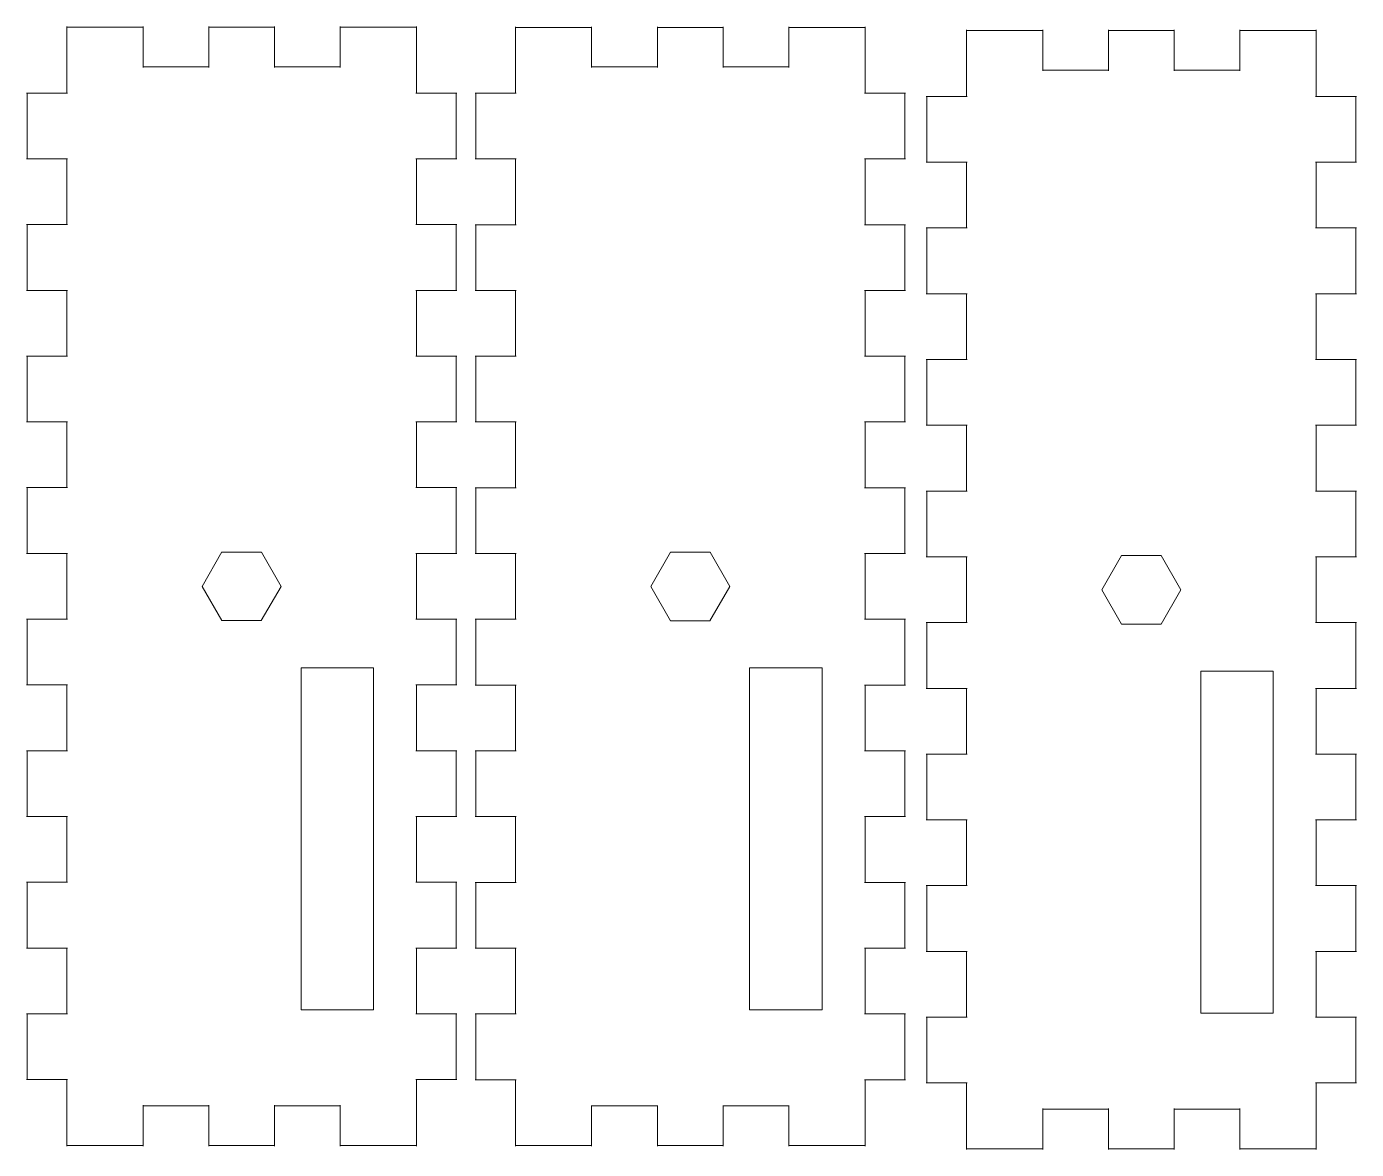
# Model space of a CAD drawing. Header units: centimetres. Extents: x -17.7 to 16.6, y -13.2 to 13.3.
# Drawn here: x 6.49 to 16.6, y 4.77 to 13.31 of the extents above; entities that cross this region are included whole.
import ezdxf

# ---------------------------------------------------------------- set-up
doc = ezdxf.new("R2010")
doc.units = ezdxf.units.CM
doc.header["$MEASUREMENT"] = 0
doc.layers.add('Layer 1', color=7, linetype='Continuous')

msp = doc.modelspace()

# ---------------------------------------------------------------- linework, layer by layer
at = {"layer": 'Layer 1', "lineweight": 9}
for points in [[(6.79657, 12.99958), (6.79657, 12.99958), (6.79657, 13.30958), (6.79657, 13.30958)], [(6.79657, 13.30458), (6.79657, 13.30458), (7.37657, 13.30458), (7.37657, 13.30458)], [(7.37657, 12.99958), (7.37657, 12.99958), (7.37657, 13.30958), (7.37657, 13.30958)], [(7.87657, 12.99958), (7.87657, 12.99958), (7.87657, 13.30958), (7.87657, 13.30958)], [(7.87657, 13.30458), (7.87657, 13.30458), (8.37657, 13.30458), (8.37657, 13.30458)], [(8.37657, 12.99958), (8.37657, 12.99958), (8.37657, 13.30958), (8.37657, 13.30958)], [(8.87657, 12.99958), (8.87657, 12.99958), (8.87657, 13.30958), (8.87657, 13.30958)], [(8.87657, 13.30458), (8.87657, 13.30458), (9.45657, 13.30458), (9.45657, 13.30458)], [(9.45657, 12.99958), (9.45657, 12.99958), (9.45657, 13.30958), (9.45657, 13.30958)], [(10.20722, 12.99874), (10.20722, 12.99874), (10.20722, 13.30874), (10.20722, 13.30874)], [(10.20722, 13.30374), (10.20722, 13.30374), (10.78722, 13.30374), (10.78722, 13.30374)], [(10.78722, 12.99874), (10.78722, 12.99874), (10.78722, 13.30874), (10.78722, 13.30874)], [(11.28722, 12.99874), (11.28722, 12.99874), (11.28722, 13.30874), (11.28722, 13.30874)], [(11.28722, 13.30374), (11.28722, 13.30374), (11.78722, 13.30374), (11.78722, 13.30374)], [(11.78722, 12.99874), (11.78722, 12.99874), (11.78722, 13.30874), (11.78722, 13.30874)], [(12.28722, 12.99874), (12.28722, 12.99874), (12.28722, 13.30874), (12.28722, 13.30874)], [(12.28722, 13.30374), (12.28722, 13.30374), (12.86722, 13.30374), (12.86722, 13.30374)], [(12.86722, 12.99874), (12.86722, 12.99874), (12.86722, 13.30874), (12.86722, 13.30874)], [(13.63616, 12.97374), (13.63616, 12.97374), (13.63616, 13.28374), (13.63616, 13.28374)], [(13.63616, 13.27874), (13.63616, 13.27874), (14.21616, 13.27874), (14.21616, 13.27874)], [(14.21616, 12.97374), (14.21616, 12.97374), (14.21616, 13.28374), (14.21616, 13.28374)], [(14.71616, 12.97374), (14.71616, 12.97374), (14.71616, 13.28374), (14.71616, 13.28374)], [(14.71616, 13.27874), (14.71616, 13.27874), (15.21616, 13.27874), (15.21616, 13.27874)], [(15.21616, 12.97374), (15.21616, 12.97374), (15.21616, 13.28374), (15.21616, 13.28374)], [(15.71616, 12.97374), (15.71616, 12.97374), (15.71616, 13.28374), (15.71616, 13.28374)], [(15.71616, 13.27874), (15.71616, 13.27874), (16.29616, 13.27874), (16.29616, 13.27874)], [(16.29616, 12.97374), (16.29616, 12.97374), (16.29616, 13.28374), (16.29616, 13.28374)], [(6.79657, 12.80458), (6.79657, 12.80458), (6.79657, 13.00458), (6.79657, 13.00458)], [(7.37657, 13.00458), (7.37657, 13.00458), (7.87657, 13.00458), (7.87657, 13.00458)], [(8.37657, 13.00458), (8.37657, 13.00458), (8.87657, 13.00458), (8.87657, 13.00458)], [(9.45657, 13.00458), (9.45657, 13.00458), (9.45657, 12.80458), (9.45657, 12.80458)], [(10.20722, 12.80374), (10.20722, 12.80374), (10.20722, 13.00374), (10.20722, 13.00374)], [(10.78722, 13.00374), (10.78722, 13.00374), (11.28722, 13.00374), (11.28722, 13.00374)], [(11.78722, 13.00374), (11.78722, 13.00374), (12.28722, 13.00374), (12.28722, 13.00374)], [(12.86722, 13.00374), (12.86722, 13.00374), (12.86722, 12.80374), (12.86722, 12.80374)], [(13.63616, 12.77874), (13.63616, 12.77874), (13.63616, 12.97874), (13.63616, 12.97874)], [(14.21616, 12.97874), (14.21616, 12.97874), (14.71616, 12.97874), (14.71616, 12.97874)], [(15.21616, 12.97874), (15.21616, 12.97874), (15.71616, 12.97874), (15.71616, 12.97874)], [(16.29616, 12.97874), (16.29616, 12.97874), (16.29616, 12.77874), (16.29616, 12.77874)], [(6.80157, 12.80458), (6.80157, 12.80458), (6.49157, 12.80458), (6.49157, 12.80458)], [(6.49657, 12.30458), (6.49657, 12.30458), (6.49657, 12.80458), (6.49657, 12.80458)], [(9.76157, 12.80458), (9.76157, 12.80458), (9.45157, 12.80458), (9.45157, 12.80458)], [(9.75657, 12.30458), (9.75657, 12.30458), (9.75657, 12.80458), (9.75657, 12.80458)], [(10.21222, 12.80374), (10.21222, 12.80374), (9.90222, 12.80374), (9.90222, 12.80374)], [(9.90722, 12.30374), (9.90722, 12.30374), (9.90722, 12.80374), (9.90722, 12.80374)], [(13.17222, 12.80374), (13.17222, 12.80374), (12.86222, 12.80374), (12.86222, 12.80374)], [(13.16722, 12.30374), (13.16722, 12.30374), (13.16722, 12.80374), (13.16722, 12.80374)], [(13.64116, 12.77874), (13.64116, 12.77874), (13.33116, 12.77874), (13.33116, 12.77874)], [(13.33616, 12.27874), (13.33616, 12.27874), (13.33616, 12.77874), (13.33616, 12.77874)], [(16.60116, 12.77874), (16.60116, 12.77874), (16.29116, 12.77874), (16.29116, 12.77874)], [(16.59616, 12.27874), (16.59616, 12.27874), (16.59616, 12.77874), (16.59616, 12.77874)], [(6.80157, 12.30458), (6.80157, 12.30458), (6.49157, 12.30458), (6.49157, 12.30458)], [(6.79657, 11.80458), (6.79657, 11.80458), (6.79657, 12.30458), (6.79657, 12.30458)], [(9.76157, 12.30458), (9.76157, 12.30458), (9.45157, 12.30458), (9.45157, 12.30458)], [(9.45657, 12.30458), (9.45657, 12.30458), (9.45657, 11.80458), (9.45657, 11.80458)], [(10.21222, 12.30374), (10.21222, 12.30374), (9.90222, 12.30374), (9.90222, 12.30374)], [(10.20722, 11.80374), (10.20722, 11.80374), (10.20722, 12.30374), (10.20722, 12.30374)], [(13.17222, 12.30374), (13.17222, 12.30374), (12.86222, 12.30374), (12.86222, 12.30374)], [(12.86722, 12.30374), (12.86722, 12.30374), (12.86722, 11.80374), (12.86722, 11.80374)], [(13.64116, 12.27874), (13.64116, 12.27874), (13.33116, 12.27874), (13.33116, 12.27874)], [(13.63616, 11.77874), (13.63616, 11.77874), (13.63616, 12.27874), (13.63616, 12.27874)], [(16.60116, 12.27874), (16.60116, 12.27874), (16.29116, 12.27874), (16.29116, 12.27874)], [(16.29616, 12.27874), (16.29616, 12.27874), (16.29616, 11.77874), (16.29616, 11.77874)], [(6.80157, 11.80458), (6.80157, 11.80458), (6.49157, 11.80458), (6.49157, 11.80458)], [(6.49657, 11.30458), (6.49657, 11.30458), (6.49657, 11.80458), (6.49657, 11.80458)], [(9.76157, 11.80458), (9.76157, 11.80458), (9.45157, 11.80458), (9.45157, 11.80458)], [(9.75657, 11.30458), (9.75657, 11.30458), (9.75657, 11.80458), (9.75657, 11.80458)], [(10.21222, 11.80374), (10.21222, 11.80374), (9.90222, 11.80374), (9.90222, 11.80374)], [(9.90722, 11.30374), (9.90722, 11.30374), (9.90722, 11.80374), (9.90722, 11.80374)], [(13.17222, 11.80374), (13.17222, 11.80374), (12.86222, 11.80374), (12.86222, 11.80374)], [(13.16722, 11.30374), (13.16722, 11.30374), (13.16722, 11.80374), (13.16722, 11.80374)], [(13.64116, 11.77874), (13.64116, 11.77874), (13.33116, 11.77874), (13.33116, 11.77874)], [(13.33616, 11.27874), (13.33616, 11.27874), (13.33616, 11.77874), (13.33616, 11.77874)], [(16.60116, 11.77874), (16.60116, 11.77874), (16.29116, 11.77874), (16.29116, 11.77874)], [(16.59616, 11.27874), (16.59616, 11.27874), (16.59616, 11.77874), (16.59616, 11.77874)], [(6.80157, 11.30458), (6.80157, 11.30458), (6.49157, 11.30458), (6.49157, 11.30458)], [(6.79657, 10.80458), (6.79657, 10.80458), (6.79657, 11.30458), (6.79657, 11.30458)], [(9.76157, 11.30458), (9.76157, 11.30458), (9.45157, 11.30458), (9.45157, 11.30458)], [(9.45657, 11.30458), (9.45657, 11.30458), (9.45657, 10.80458), (9.45657, 10.80458)], [(10.21222, 11.30374), (10.21222, 11.30374), (9.90222, 11.30374), (9.90222, 11.30374)], [(10.20722, 10.80374), (10.20722, 10.80374), (10.20722, 11.30374), (10.20722, 11.30374)], [(13.17222, 11.30374), (13.17222, 11.30374), (12.86222, 11.30374), (12.86222, 11.30374)], [(12.86722, 11.30374), (12.86722, 11.30374), (12.86722, 10.80374), (12.86722, 10.80374)], [(13.64116, 11.27874), (13.64116, 11.27874), (13.33116, 11.27874), (13.33116, 11.27874)], [(13.63616, 10.77874), (13.63616, 10.77874), (13.63616, 11.27874), (13.63616, 11.27874)], [(16.60116, 11.27874), (16.60116, 11.27874), (16.29116, 11.27874), (16.29116, 11.27874)], [(16.29616, 11.27874), (16.29616, 11.27874), (16.29616, 10.77874), (16.29616, 10.77874)], [(6.80157, 10.80458), (6.80157, 10.80458), (6.49157, 10.80458), (6.49157, 10.80458)], [(6.49657, 10.30458), (6.49657, 10.30458), (6.49657, 10.80458), (6.49657, 10.80458)], [(9.76157, 10.80458), (9.76157, 10.80458), (9.45157, 10.80458), (9.45157, 10.80458)], [(9.75657, 10.30458), (9.75657, 10.30458), (9.75657, 10.80458), (9.75657, 10.80458)], [(10.21222, 10.80374), (10.21222, 10.80374), (9.90222, 10.80374), (9.90222, 10.80374)], [(9.90722, 10.30374), (9.90722, 10.30374), (9.90722, 10.80374), (9.90722, 10.80374)], [(13.17222, 10.80374), (13.17222, 10.80374), (12.86222, 10.80374), (12.86222, 10.80374)], [(13.16722, 10.30374), (13.16722, 10.30374), (13.16722, 10.80374), (13.16722, 10.80374)], [(13.64116, 10.77874), (13.64116, 10.77874), (13.33116, 10.77874), (13.33116, 10.77874)], [(13.33616, 10.27874), (13.33616, 10.27874), (13.33616, 10.77874), (13.33616, 10.77874)], [(16.60116, 10.77874), (16.60116, 10.77874), (16.29116, 10.77874), (16.29116, 10.77874)], [(16.59616, 10.27874), (16.59616, 10.27874), (16.59616, 10.77874), (16.59616, 10.77874)], [(6.80157, 10.30458), (6.80157, 10.30458), (6.49157, 10.30458), (6.49157, 10.30458)], [(6.79657, 9.80458), (6.79657, 9.80458), (6.79657, 10.30458), (6.79657, 10.30458)], [(9.76157, 10.30458), (9.76157, 10.30458), (9.45157, 10.30458), (9.45157, 10.30458)], [(9.45657, 10.30458), (9.45657, 10.30458), (9.45657, 9.80458), (9.45657, 9.80458)], [(10.21222, 10.30374), (10.21222, 10.30374), (9.90222, 10.30374), (9.90222, 10.30374)], [(10.20722, 9.80374), (10.20722, 9.80374), (10.20722, 10.30374), (10.20722, 10.30374)], [(13.17222, 10.30374), (13.17222, 10.30374), (12.86222, 10.30374), (12.86222, 10.30374)], [(12.86722, 10.30374), (12.86722, 10.30374), (12.86722, 9.80374), (12.86722, 9.80374)], [(13.64116, 10.27874), (13.64116, 10.27874), (13.33116, 10.27874), (13.33116, 10.27874)], [(13.63616, 9.77874), (13.63616, 9.77874), (13.63616, 10.27874), (13.63616, 10.27874)], [(16.60116, 10.27874), (16.60116, 10.27874), (16.29116, 10.27874), (16.29116, 10.27874)], [(16.29616, 10.27874), (16.29616, 10.27874), (16.29616, 9.77874), (16.29616, 9.77874)], [(6.80157, 9.80458), (6.80157, 9.80458), (6.49157, 9.80458), (6.49157, 9.80458)], [(6.49657, 9.30458), (6.49657, 9.30458), (6.49657, 9.80458), (6.49657, 9.80458)], [(9.76157, 9.80458), (9.76157, 9.80458), (9.45157, 9.80458), (9.45157, 9.80458)], [(9.75657, 9.30458), (9.75657, 9.30458), (9.75657, 9.80458), (9.75657, 9.80458)], [(10.21222, 9.80374), (10.21222, 9.80374), (9.90222, 9.80374), (9.90222, 9.80374)], [(9.90722, 9.30374), (9.90722, 9.30374), (9.90722, 9.80374), (9.90722, 9.80374)], [(13.17222, 9.80374), (13.17222, 9.80374), (12.86222, 9.80374), (12.86222, 9.80374)], [(13.16722, 9.30374), (13.16722, 9.30374), (13.16722, 9.80374), (13.16722, 9.80374)], [(13.64116, 9.77874), (13.64116, 9.77874), (13.33116, 9.77874), (13.33116, 9.77874)], [(13.33616, 9.27874), (13.33616, 9.27874), (13.33616, 9.77874), (13.33616, 9.77874)], [(16.60116, 9.77874), (16.60116, 9.77874), (16.29116, 9.77874), (16.29116, 9.77874)], [(16.59616, 9.27874), (16.59616, 9.27874), (16.59616, 9.77874), (16.59616, 9.77874)], [(6.80157, 9.30458), (6.80157, 9.30458), (6.49157, 9.30458), (6.49157, 9.30458)], [(6.79657, 8.80458), (6.79657, 8.80458), (6.79657, 9.30458), (6.79657, 9.30458)], [(8.27639, 9.31374), (8.27639, 9.31374), (7.97657, 9.31374), (7.97657, 9.31374)], [(9.76157, 9.30458), (9.76157, 9.30458), (9.45157, 9.30458), (9.45157, 9.30458)], [(9.45657, 9.30458), (9.45657, 9.30458), (9.45657, 8.80458), (9.45657, 8.80458)], [(10.21222, 9.30374), (10.21222, 9.30374), (9.90222, 9.30374), (9.90222, 9.30374)], [(10.20722, 8.80374), (10.20722, 8.80374), (10.20722, 9.30374), (10.20722, 9.30374)], [(11.68704, 9.3129), (11.68704, 9.3129), (11.38722, 9.3129), (11.38722, 9.3129)], [(13.17222, 9.30374), (13.17222, 9.30374), (12.86222, 9.30374), (12.86222, 9.30374)], [(12.86722, 9.30374), (12.86722, 9.30374), (12.86722, 8.80374), (12.86722, 8.80374)], [(13.64116, 9.27874), (13.64116, 9.27874), (13.33116, 9.27874), (13.33116, 9.27874)], [(13.63616, 8.77874), (13.63616, 8.77874), (13.63616, 9.27874), (13.63616, 9.27874)], [(15.11598, 9.2879), (15.11598, 9.2879), (14.81616, 9.2879), (14.81616, 9.2879)], [(16.60116, 9.27874), (16.60116, 9.27874), (16.29116, 9.27874), (16.29116, 9.27874)], [(16.29616, 9.27874), (16.29616, 9.27874), (16.29616, 8.77874), (16.29616, 8.77874)], [(6.80157, 8.80458), (6.80157, 8.80458), (6.49157, 8.80458), (6.49157, 8.80458)], [(6.49657, 8.30458), (6.49657, 8.30458), (6.49657, 8.80458), (6.49657, 8.80458)], [(9.76157, 8.80458), (9.76157, 8.80458), (9.45157, 8.80458), (9.45157, 8.80458)], [(9.75657, 8.30458), (9.75657, 8.30458), (9.75657, 8.80458), (9.75657, 8.80458)], [(10.21222, 8.80374), (10.21222, 8.80374), (9.90222, 8.80374), (9.90222, 8.80374)], [(9.90722, 8.30374), (9.90722, 8.30374), (9.90722, 8.80374), (9.90722, 8.80374)], [(13.17222, 8.80374), (13.17222, 8.80374), (12.86222, 8.80374), (12.86222, 8.80374)], [(13.16722, 8.30374), (13.16722, 8.30374), (13.16722, 8.80374), (13.16722, 8.80374)], [(13.64116, 8.77874), (13.64116, 8.77874), (13.33116, 8.77874), (13.33116, 8.77874)], [(13.33616, 8.27874), (13.33616, 8.27874), (13.33616, 8.77874), (13.33616, 8.77874)], [(16.60116, 8.77874), (16.60116, 8.77874), (16.29116, 8.77874), (16.29116, 8.77874)], [(16.59616, 8.27874), (16.59616, 8.27874), (16.59616, 8.77874), (16.59616, 8.77874)], [(6.80157, 8.30458), (6.80157, 8.30458), (6.49157, 8.30458), (6.49157, 8.30458)], [(6.79657, 7.80458), (6.79657, 7.80458), (6.79657, 8.30458), (6.79657, 8.30458)], [(9.76157, 8.30458), (9.76157, 8.30458), (9.45157, 8.30458), (9.45157, 8.30458)], [(9.45657, 8.30458), (9.45657, 8.30458), (9.45657, 7.80458), (9.45657, 7.80458)], [(10.21222, 8.30374), (10.21222, 8.30374), (9.90222, 8.30374), (9.90222, 8.30374)], [(10.20722, 7.80374), (10.20722, 7.80374), (10.20722, 8.30374), (10.20722, 8.30374)], [(13.17222, 8.30374), (13.17222, 8.30374), (12.86222, 8.30374), (12.86222, 8.30374)], [(12.86722, 8.30374), (12.86722, 8.30374), (12.86722, 7.80374), (12.86722, 7.80374)], [(13.64116, 8.27874), (13.64116, 8.27874), (13.33116, 8.27874), (13.33116, 8.27874)], [(13.63616, 7.77874), (13.63616, 7.77874), (13.63616, 8.27874), (13.63616, 8.27874)], [(16.60116, 8.27874), (16.60116, 8.27874), (16.29116, 8.27874), (16.29116, 8.27874)], [(16.29616, 8.27874), (16.29616, 8.27874), (16.29616, 7.77874), (16.29616, 7.77874)], [(6.80157, 7.80458), (6.80157, 7.80458), (6.49157, 7.80458), (6.49157, 7.80458)], [(6.49657, 7.30458), (6.49657, 7.30458), (6.49657, 7.80458), (6.49657, 7.80458)], [(9.76157, 7.80458), (9.76157, 7.80458), (9.45157, 7.80458), (9.45157, 7.80458)], [(9.75657, 7.30458), (9.75657, 7.30458), (9.75657, 7.80458), (9.75657, 7.80458)], [(10.21222, 7.80374), (10.21222, 7.80374), (9.90222, 7.80374), (9.90222, 7.80374)], [(9.90722, 7.30374), (9.90722, 7.30374), (9.90722, 7.80374), (9.90722, 7.80374)], [(13.17222, 7.80374), (13.17222, 7.80374), (12.86222, 7.80374), (12.86222, 7.80374)], [(13.16722, 7.30374), (13.16722, 7.30374), (13.16722, 7.80374), (13.16722, 7.80374)], [(13.64116, 7.77874), (13.64116, 7.77874), (13.33116, 7.77874), (13.33116, 7.77874)], [(13.33616, 7.27874), (13.33616, 7.27874), (13.33616, 7.77874), (13.33616, 7.77874)], [(16.60116, 7.77874), (16.60116, 7.77874), (16.29116, 7.77874), (16.29116, 7.77874)], [(16.59616, 7.27874), (16.59616, 7.27874), (16.59616, 7.77874), (16.59616, 7.77874)], [(6.80157, 7.30458), (6.80157, 7.30458), (6.49157, 7.30458), (6.49157, 7.30458)], [(6.79657, 6.80458), (6.79657, 6.80458), (6.79657, 7.30458), (6.79657, 7.30458)], [(9.76157, 7.30458), (9.76157, 7.30458), (9.45157, 7.30458), (9.45157, 7.30458)], [(9.45657, 7.30458), (9.45657, 7.30458), (9.45657, 6.80458), (9.45657, 6.80458)], [(10.21222, 7.30374), (10.21222, 7.30374), (9.90222, 7.30374), (9.90222, 7.30374)], [(10.20722, 6.80374), (10.20722, 6.80374), (10.20722, 7.30374), (10.20722, 7.30374)], [(13.17222, 7.30374), (13.17222, 7.30374), (12.86222, 7.30374), (12.86222, 7.30374)], [(12.86722, 7.30374), (12.86722, 7.30374), (12.86722, 6.80374), (12.86722, 6.80374)], [(13.64116, 7.27874), (13.64116, 7.27874), (13.33116, 7.27874), (13.33116, 7.27874)], [(13.63616, 6.77874), (13.63616, 6.77874), (13.63616, 7.27874), (13.63616, 7.27874)], [(16.60116, 7.27874), (16.60116, 7.27874), (16.29116, 7.27874), (16.29116, 7.27874)], [(16.29616, 7.27874), (16.29616, 7.27874), (16.29616, 6.77874), (16.29616, 6.77874)], [(6.80157, 6.80458), (6.80157, 6.80458), (6.49157, 6.80458), (6.49157, 6.80458)], [(6.49657, 6.30458), (6.49657, 6.30458), (6.49657, 6.80458), (6.49657, 6.80458)], [(9.76157, 6.80458), (9.76157, 6.80458), (9.45157, 6.80458), (9.45157, 6.80458)], [(9.75657, 6.30458), (9.75657, 6.30458), (9.75657, 6.80458), (9.75657, 6.80458)], [(10.21222, 6.80374), (10.21222, 6.80374), (9.90222, 6.80374), (9.90222, 6.80374)], [(9.90722, 6.30374), (9.90722, 6.30374), (9.90722, 6.80374), (9.90722, 6.80374)], [(13.17222, 6.80374), (13.17222, 6.80374), (12.86222, 6.80374), (12.86222, 6.80374)], [(13.16722, 6.30374), (13.16722, 6.30374), (13.16722, 6.80374), (13.16722, 6.80374)], [(13.64116, 6.77874), (13.64116, 6.77874), (13.33116, 6.77874), (13.33116, 6.77874)], [(13.33616, 6.27874), (13.33616, 6.27874), (13.33616, 6.77874), (13.33616, 6.77874)], [(16.60116, 6.77874), (16.60116, 6.77874), (16.29116, 6.77874), (16.29116, 6.77874)], [(16.59616, 6.27874), (16.59616, 6.27874), (16.59616, 6.77874), (16.59616, 6.77874)], [(6.80157, 6.30458), (6.80157, 6.30458), (6.49157, 6.30458), (6.49157, 6.30458)], [(6.79657, 5.80458), (6.79657, 5.80458), (6.79657, 6.30458), (6.79657, 6.30458)], [(9.76157, 6.30458), (9.76157, 6.30458), (9.45157, 6.30458), (9.45157, 6.30458)], [(9.45657, 6.30458), (9.45657, 6.30458), (9.45657, 5.80458), (9.45657, 5.80458)], [(10.21222, 6.30374), (10.21222, 6.30374), (9.90222, 6.30374), (9.90222, 6.30374)], [(10.20722, 5.80374), (10.20722, 5.80374), (10.20722, 6.30374), (10.20722, 6.30374)], [(13.17222, 6.30374), (13.17222, 6.30374), (12.86222, 6.30374), (12.86222, 6.30374)], [(12.86722, 6.30374), (12.86722, 6.30374), (12.86722, 5.80374), (12.86722, 5.80374)], [(13.64116, 6.27874), (13.64116, 6.27874), (13.33116, 6.27874), (13.33116, 6.27874)], [(13.63616, 5.77874), (13.63616, 5.77874), (13.63616, 6.27874), (13.63616, 6.27874)], [(16.60116, 6.27874), (16.60116, 6.27874), (16.29116, 6.27874), (16.29116, 6.27874)], [(16.29616, 6.27874), (16.29616, 6.27874), (16.29616, 5.77874), (16.29616, 5.77874)], [(6.80157, 5.80458), (6.80157, 5.80458), (6.49157, 5.80458), (6.49157, 5.80458)], [(6.49657, 5.30458), (6.49657, 5.30458), (6.49657, 5.80458), (6.49657, 5.80458)], [(9.76157, 5.80458), (9.76157, 5.80458), (9.45157, 5.80458), (9.45157, 5.80458)], [(9.75657, 5.30458), (9.75657, 5.30458), (9.75657, 5.80458), (9.75657, 5.80458)], [(10.21222, 5.80374), (10.21222, 5.80374), (9.90222, 5.80374), (9.90222, 5.80374)], [(9.90722, 5.30374), (9.90722, 5.30374), (9.90722, 5.80374), (9.90722, 5.80374)], [(13.17222, 5.80374), (13.17222, 5.80374), (12.86222, 5.80374), (12.86222, 5.80374)], [(13.16722, 5.30374), (13.16722, 5.30374), (13.16722, 5.80374), (13.16722, 5.80374)], [(13.64116, 5.77874), (13.64116, 5.77874), (13.33116, 5.77874), (13.33116, 5.77874)], [(13.33616, 5.27874), (13.33616, 5.27874), (13.33616, 5.77874), (13.33616, 5.77874)], [(16.60116, 5.77874), (16.60116, 5.77874), (16.29116, 5.77874), (16.29116, 5.77874)], [(16.59616, 5.27874), (16.59616, 5.27874), (16.59616, 5.77874), (16.59616, 5.77874)], [(6.80157, 5.30458), (6.80157, 5.30458), (6.49157, 5.30458), (6.49157, 5.30458)], [(6.79657, 5.10458), (6.79657, 5.10458), (6.79657, 5.30458), (6.79657, 5.30458)], [(9.76157, 5.30458), (9.76157, 5.30458), (9.45157, 5.30458), (9.45157, 5.30458)], [(9.45657, 5.30458), (9.45657, 5.30458), (9.45657, 5.10458), (9.45657, 5.10458)], [(10.21222, 5.30374), (10.21222, 5.30374), (9.90222, 5.30374), (9.90222, 5.30374)], [(10.20722, 5.10374), (10.20722, 5.10374), (10.20722, 5.30374), (10.20722, 5.30374)], [(13.17222, 5.30374), (13.17222, 5.30374), (12.86222, 5.30374), (12.86222, 5.30374)], [(12.86722, 5.30374), (12.86722, 5.30374), (12.86722, 5.10374), (12.86722, 5.10374)], [(13.64116, 5.27874), (13.64116, 5.27874), (13.33116, 5.27874), (13.33116, 5.27874)], [(13.63616, 5.07874), (13.63616, 5.07874), (13.63616, 5.27874), (13.63616, 5.27874)], [(16.60116, 5.27874), (16.60116, 5.27874), (16.29116, 5.27874), (16.29116, 5.27874)], [(16.29616, 5.27874), (16.29616, 5.27874), (16.29616, 5.07874), (16.29616, 5.07874)], [(6.79657, 4.79958), (6.79657, 4.79958), (6.79657, 5.10958), (6.79657, 5.10958)], [(7.37657, 4.79958), (7.37657, 4.79958), (7.37657, 5.10958), (7.37657, 5.10958)], [(7.87657, 5.10458), (7.87657, 5.10458), (7.37657, 5.10458), (7.37657, 5.10458)], [(7.87657, 4.79958), (7.87657, 4.79958), (7.87657, 5.10958), (7.87657, 5.10958)], [(8.37657, 4.79958), (8.37657, 4.79958), (8.37657, 5.10958), (8.37657, 5.10958)], [(8.87657, 5.10458), (8.87657, 5.10458), (8.37657, 5.10458), (8.37657, 5.10458)], [(8.87657, 4.79958), (8.87657, 4.79958), (8.87657, 5.10958), (8.87657, 5.10958)], [(9.45657, 4.79958), (9.45657, 4.79958), (9.45657, 5.10958), (9.45657, 5.10958)], [(10.20722, 4.79874), (10.20722, 4.79874), (10.20722, 5.10874), (10.20722, 5.10874)], [(10.78722, 4.79874), (10.78722, 4.79874), (10.78722, 5.10874), (10.78722, 5.10874)], [(11.28722, 5.10374), (11.28722, 5.10374), (10.78722, 5.10374), (10.78722, 5.10374)], [(11.28722, 4.79874), (11.28722, 4.79874), (11.28722, 5.10874), (11.28722, 5.10874)], [(11.78722, 4.79874), (11.78722, 4.79874), (11.78722, 5.10874), (11.78722, 5.10874)], [(12.28722, 5.10374), (12.28722, 5.10374), (11.78722, 5.10374), (11.78722, 5.10374)], [(12.28722, 4.79874), (12.28722, 4.79874), (12.28722, 5.10874), (12.28722, 5.10874)], [(12.86722, 4.79874), (12.86722, 4.79874), (12.86722, 5.10874), (12.86722, 5.10874)], [(13.63616, 4.77374), (13.63616, 4.77374), (13.63616, 5.08374), (13.63616, 5.08374)], [(14.21616, 4.77374), (14.21616, 4.77374), (14.21616, 5.08374), (14.21616, 5.08374)], [(14.71616, 5.07874), (14.71616, 5.07874), (14.21616, 5.07874), (14.21616, 5.07874)], [(14.71616, 4.77374), (14.71616, 4.77374), (14.71616, 5.08374), (14.71616, 5.08374)], [(15.21616, 4.77374), (15.21616, 4.77374), (15.21616, 5.08374), (15.21616, 5.08374)], [(15.71616, 5.07874), (15.71616, 5.07874), (15.21616, 5.07874), (15.21616, 5.07874)], [(15.71616, 4.77374), (15.71616, 4.77374), (15.71616, 5.08374), (15.71616, 5.08374)], [(16.29616, 4.77374), (16.29616, 4.77374), (16.29616, 5.08374), (16.29616, 5.08374)], [(6.79657, 4.80458), (6.79657, 4.80458), (7.37657, 4.80458), (7.37657, 4.80458)], [(7.87657, 4.80458), (7.87657, 4.80458), (8.37657, 4.80458), (8.37657, 4.80458)], [(8.87657, 4.80458), (8.87657, 4.80458), (9.45657, 4.80458), (9.45657, 4.80458)], [(10.20722, 4.80374), (10.20722, 4.80374), (10.78722, 4.80374), (10.78722, 4.80374)], [(11.28722, 4.80374), (11.28722, 4.80374), (11.78722, 4.80374), (11.78722, 4.80374)], [(12.28722, 4.80374), (12.28722, 4.80374), (12.86722, 4.80374), (12.86722, 4.80374)], [(13.63616, 4.77874), (13.63616, 4.77874), (14.21616, 4.77874), (14.21616, 4.77874)], [(14.71616, 4.77874), (14.71616, 4.77874), (15.21616, 4.77874), (15.21616, 4.77874)], [(15.71616, 4.77874), (15.71616, 4.77874), (16.29616, 4.77874), (16.29616, 4.77874)]]:
    msp.add_open_spline(points, degree=3, dxfattribs=at)
for points, knots in [([(7.97489, 9.31542), (7.97489, 9.31542), (7.82647, 9.05288), (7.82647, 9.05288), (7.82647, 9.05288), (7.82647, 9.05288), (7.97616, 8.79373), (7.97616, 8.79373), (7.97616, 8.79373), (7.97616, 8.79373), (8.27608, 8.79373), (8.27608, 8.79373)], [0, 0, 0, 0, 0.25, 0.25, 0.25, 0.25, 0.5, 0.5, 0.5, 0.5, 1, 1, 1, 1]), ([(8.27639, 9.31374), (8.27639, 9.31374), (8.42647, 9.05381), (8.42647, 9.05381), (8.42647, 9.05381), (8.42647, 9.05381), (8.27608, 8.79373), (8.27608, 8.79373)], [0, 0, 0, 0, 0.33333333, 0.33333333, 0.33333333, 0.33333333, 1, 1, 1, 1]), ([(11.38554, 9.31458), (11.38554, 9.31458), (11.23712, 9.05204), (11.23712, 9.05204), (11.23712, 9.05204), (11.23712, 9.05204), (11.38681, 8.79289), (11.38681, 8.79289), (11.38681, 8.79289), (11.38681, 8.79289), (11.68673, 8.79289), (11.68673, 8.79289)], [0, 0, 0, 0, 0.25, 0.25, 0.25, 0.25, 0.5, 0.5, 0.5, 0.5, 1, 1, 1, 1]), ([(11.68704, 9.3129), (11.68704, 9.3129), (11.83712, 9.05297), (11.83712, 9.05297), (11.83712, 9.05297), (11.83712, 9.05297), (11.68673, 8.79289), (11.68673, 8.79289)], [0, 0, 0, 0, 0.33333333, 0.33333333, 0.33333333, 0.33333333, 1, 1, 1, 1]), ([(14.81448, 9.28958), (14.81448, 9.28958), (14.66606, 9.02704), (14.66606, 9.02704), (14.66606, 9.02704), (14.66606, 9.02704), (14.81575, 8.76789), (14.81575, 8.76789), (14.81575, 8.76789), (14.81575, 8.76789), (15.11567, 8.76789), (15.11567, 8.76789)], [0, 0, 0, 0, 0.25, 0.25, 0.25, 0.25, 0.5, 0.5, 0.5, 0.5, 1, 1, 1, 1]), ([(15.11598, 9.2879), (15.11598, 9.2879), (15.26606, 9.02797), (15.26606, 9.02797), (15.26606, 9.02797), (15.26606, 9.02797), (15.11567, 8.76789), (15.11567, 8.76789)], [0, 0, 0, 0, 0.33333333, 0.33333333, 0.33333333, 0.33333333, 1, 1, 1, 1]), ([(8.57787, 5.83448), (8.57787, 5.83448), (8.57787, 8.43448), (8.57787, 8.43448), (8.57787, 8.43448), (8.57787, 8.43448), (9.12787, 8.43448), (9.12787, 8.43448), (9.12787, 8.43448), (9.12787, 8.43448), (9.12787, 5.83448), (9.12787, 5.83448), (9.12787, 5.83448), (9.12787, 5.83448), (8.57787, 5.83448), (8.57787, 5.83448)], [0, 0, 0, 0, 0.2, 0.2, 0.2, 0.2, 0.4, 0.4, 0.4, 0.4, 0.6, 0.6, 0.6, 0.6, 1, 1, 1, 1]), ([(11.98852, 5.83364), (11.98852, 5.83364), (11.98852, 8.43364), (11.98852, 8.43364), (11.98852, 8.43364), (11.98852, 8.43364), (12.53852, 8.43364), (12.53852, 8.43364), (12.53852, 8.43364), (12.53852, 8.43364), (12.53852, 5.83364), (12.53852, 5.83364), (12.53852, 5.83364), (12.53852, 5.83364), (11.98852, 5.83364), (11.98852, 5.83364)], [0, 0, 0, 0, 0.2, 0.2, 0.2, 0.2, 0.4, 0.4, 0.4, 0.4, 0.6, 0.6, 0.6, 0.6, 1, 1, 1, 1]), ([(15.41746, 5.80864), (15.41746, 5.80864), (15.41746, 8.40864), (15.41746, 8.40864), (15.41746, 8.40864), (15.41746, 8.40864), (15.96746, 8.40864), (15.96746, 8.40864), (15.96746, 8.40864), (15.96746, 8.40864), (15.96746, 5.80864), (15.96746, 5.80864), (15.96746, 5.80864), (15.96746, 5.80864), (15.41746, 5.80864), (15.41746, 5.80864)], [0, 0, 0, 0, 0.2, 0.2, 0.2, 0.2, 0.4, 0.4, 0.4, 0.4, 0.6, 0.6, 0.6, 0.6, 1, 1, 1, 1])]:
    msp.add_open_spline(points, degree=3, knots=knots, dxfattribs=at)

doc.saveas('drawing.dxf')
